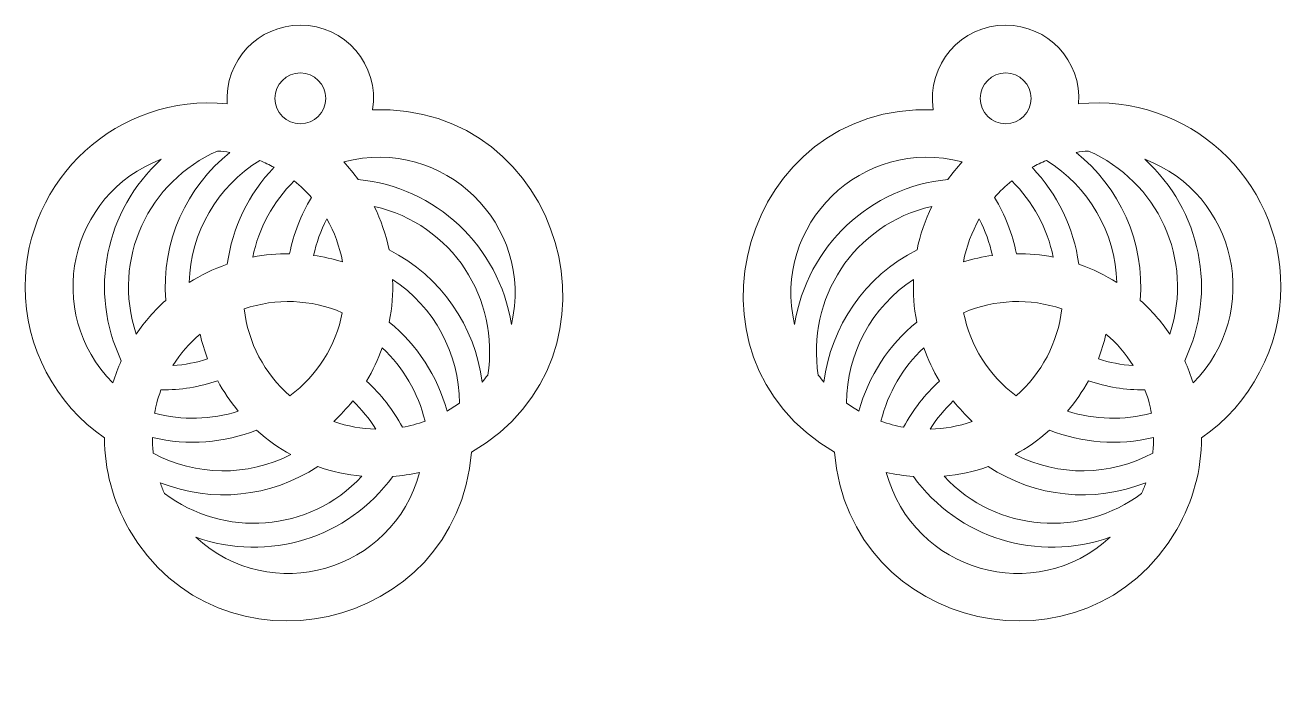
# Model space of a CAD drawing. Header units: inches. Extents: x 44 to 254, y 12 to 122.
import ezdxf

# ---------------------------------------------------------------- set-up
doc = ezdxf.new("R2010")
doc.units = ezdxf.units.IN
doc.header["$MEASUREMENT"] = 0
doc.layers.add('_U+0421_U+043B_U+043E_U+0439 1', color=7, linetype='Continuous')

msp = doc.modelspace()

# ---------------------------------------------------------------- linework, layer by layer
at = {"layer": '_U+0421_U+043B_U+043E_U+0439 1', "color": 1, "lineweight": 9, "true_color": 0xff0000}
for points, knots in [([(102.19, 107.65), (103.37, 115.23), (97.48, 121.8), (90.1, 121.8), (83.11, 121.8), (77.36, 115.88), (77.89, 108.63), (59.54, 110.48), (44.08, 95.98), (44.08, 78.07), (44.08, 67.97), (49.11, 58.5), (57.35, 52.79), (57.36, 47.48), (58.75, 42.23), (61.48, 37.51), (76.39, 11.68), (116.26, 20.25), (118.72, 50.42), (146.32, 66.41), (133.93, 108.79), (102.19, 107.65)], [0, 0, 0, 0, 1, 1, 1, 2, 2, 2, 3, 3, 3, 4, 4, 4, 5, 5, 5, 6, 6, 6, 7, 7, 7, 7]), ([(179.42, 50.42), (181.88, 20.25), (221.75, 11.68), (236.66, 37.51), (239.39, 42.23), (240.78, 47.48), (240.78, 52.79), (249.02, 58.5), (254.05, 67.97), (254.05, 78.07), (254.05, 95.98), (238.6, 110.48), (220.24, 108.64), (220.78, 115.88), (215.02, 121.8), (208.03, 121.8), (200.65, 121.8), (194.76, 115.23), (195.94, 107.66), (164.21, 108.79), (151.82, 66.41), (179.42, 50.42)], [0, 0, 0, 0, 1, 1, 1, 2, 2, 2, 3, 3, 3, 4, 4, 4, 5, 5, 5, 6, 6, 6, 7, 7, 7, 7]), ([(90.1, 113.8), (92.45, 113.8), (94.35, 111.9), (94.35, 109.55), (94.35, 107.2), (92.45, 105.3), (90.1, 105.3), (87.75, 105.3), (85.85, 107.2), (85.85, 109.55), (85.85, 111.9), (87.75, 113.8), (90.1, 113.8)], [0, 0, 0, 0, 1, 1, 1, 2, 2, 2, 3, 3, 3, 4, 4, 4, 4]), ([(212.29, 109.55), (212.29, 107.2), (210.38, 105.3), (208.04, 105.3), (205.69, 105.3), (203.78, 107.2), (203.78, 109.55), (203.78, 111.9), (205.69, 113.8), (208.04, 113.8), (210.38, 113.8), (212.29, 111.9), (212.29, 109.55)], [0, 0, 0, 0, 1, 1, 1, 2, 2, 2, 3, 3, 3, 4, 4, 4, 4]), ([(125.4, 71.74), (123.31, 84.95), (112.68, 94.76), (99.77, 95.98), (99.03, 97.01), (98.23, 97.99), (97.37, 98.92), (114.08, 103.38), (129.32, 88.39), (125.4, 71.74)], [0, 0, 0, 0, 1, 1, 1, 2, 2, 2, 3, 3, 3, 3]), ([(200.76, 98.92), (199.91, 97.99), (199.11, 97.01), (198.37, 95.98), (185.46, 94.76), (174.82, 84.95), (172.74, 71.74), (168.81, 88.39), (184.05, 103.38), (200.76, 98.92)], [0, 0, 0, 0, 1, 1, 1, 2, 2, 2, 3, 3, 3, 3]), ([(58.75, 62), (47.04, 73.74), (51.4, 93.57), (66.85, 99.37), (57.47, 90.84), (54.64, 77.27), (60.16, 65.7), (59.62, 64.51), (59.14, 63.27), (58.75, 62)], [0, 0, 0, 0, 1, 1, 1, 2, 2, 2, 3, 3, 3, 3]), ([(76.27, 100.75), (76.96, 100.71), (77.65, 100.64), (78.33, 100.53), (71.1, 94.77), (66.81, 85.66), (67.59, 75.78), (65.72, 74.11), (64.07, 72.22), (62.67, 70.16), (58.44, 82.68), (64.82, 95.77), (76.27, 100.75)], [0, 0, 0, 0, 1, 1, 1, 2, 2, 2, 3, 3, 3, 4, 4, 4, 4]), ([(77.89, 81.85), (75.48, 81), (73.44, 79.98), (71.52, 78.75), (71.75, 87.17), (76.23, 94.82), (83.3, 99.16), (84.12, 98.82), (84.93, 98.45), (85.7, 98.03), (81.46, 93.61), (78.7, 87.92), (77.89, 81.85)], [0, 0, 0, 0, 1, 1, 1, 2, 2, 2, 3, 3, 3, 4, 4, 4, 4]), ([(212.44, 98.03), (213.21, 98.45), (214.01, 98.82), (214.84, 99.16), (221.91, 94.82), (226.38, 87.17), (226.62, 78.75), (224.7, 79.98), (222.66, 81), (220.25, 81.85), (219.43, 87.92), (216.68, 93.61), (212.44, 98.03)], [0, 0, 0, 0, 1, 1, 1, 2, 2, 2, 3, 3, 3, 4, 4, 4, 4]), ([(235.47, 70.16), (234.07, 72.22), (232.42, 74.11), (230.54, 75.78), (231.32, 85.66), (227.03, 94.77), (219.81, 100.53), (220.48, 100.64), (221.17, 100.71), (221.87, 100.75), (233.31, 95.77), (239.69, 82.68), (235.47, 70.16)], [0, 0, 0, 0, 1, 1, 1, 2, 2, 2, 3, 3, 3, 4, 4, 4, 4]), ([(237.97, 65.7), (243.5, 77.27), (240.66, 90.85), (231.28, 99.37), (246.74, 93.57), (251.09, 73.74), (239.39, 62), (238.99, 63.27), (238.52, 64.51), (237.97, 65.7)], [0, 0, 0, 0, 1, 1, 1, 2, 2, 2, 3, 3, 3, 3]), ([(89.08, 95.75), (90.12, 94.91), (91.08, 93.99), (91.95, 92.98), (90.19, 90.08), (88.96, 86.92), (88.31, 83.59), (86.24, 83.6), (84.18, 83.41), (82.14, 83.02), (83.14, 87.84), (85.56, 92.29), (89.08, 95.75)], [0, 0, 0, 0, 1, 1, 1, 2, 2, 2, 3, 3, 3, 4, 4, 4, 4]), ([(215.99, 83.02), (213.96, 83.41), (211.89, 83.6), (209.82, 83.59), (209.18, 86.92), (207.95, 90.08), (206.18, 92.98), (207.05, 93.99), (208.01, 94.91), (209.05, 95.75), (212.58, 92.29), (215, 87.84), (215.99, 83.02)], [0, 0, 0, 0, 1, 1, 1, 2, 2, 2, 3, 3, 3, 4, 4, 4, 4]), ([(121.43, 63.29), (121.12, 62.89), (120.81, 62.5), (120.49, 62.12), (119.33, 71.39), (113.7, 79.8), (104.93, 84.23), (104.41, 86.78), (103.57, 89.22), (102.46, 91.49), (115.5, 88.56), (123.52, 75.95), (121.43, 63.29)], [0, 0, 0, 0, 1, 1, 1, 2, 2, 2, 3, 3, 3, 4, 4, 4, 4]), ([(195.68, 91.49), (194.57, 89.22), (193.73, 86.78), (193.21, 84.23), (184.44, 79.8), (178.8, 71.39), (177.65, 62.12), (177.32, 62.5), (177.01, 62.89), (176.71, 63.29), (174.61, 75.95), (182.63, 88.56), (195.68, 91.49)], [0, 0, 0, 0, 1, 1, 1, 2, 2, 2, 3, 3, 3, 4, 4, 4, 4]), ([(92.32, 83.3), (92.78, 85.42), (93.52, 87.46), (94.52, 89.39), (95.78, 87.2), (96.69, 84.78), (97.16, 82.22), (95.57, 82.71), (93.96, 83.07), (92.32, 83.3)], [0, 0, 0, 0, 1, 1, 1, 2, 2, 2, 3, 3, 3, 3]), ([(200.97, 82.22), (201.45, 84.78), (202.36, 87.2), (203.62, 89.39), (204.61, 87.46), (205.36, 85.42), (205.82, 83.3), (204.18, 83.07), (202.56, 82.71), (200.97, 82.22)], [0, 0, 0, 0, 1, 1, 1, 2, 2, 2, 3, 3, 3, 3]), ([(114.63, 57.29), (113.05, 63.12), (109.65, 68.34), (104.96, 72.14), (105.46, 74.65), (105.61, 76.94), (105.52, 79.27), (112.5, 74.7), (116.68, 66.92), (116.7, 58.63), (116.03, 58.15), (115.34, 57.7), (114.63, 57.29)], [0, 0, 0, 0, 1, 1, 1, 2, 2, 2, 3, 3, 3, 4, 4, 4, 4]), ([(181.43, 58.63), (181.45, 66.92), (185.63, 74.7), (192.62, 79.27), (192.53, 76.94), (192.68, 74.65), (193.17, 72.14), (188.48, 68.34), (185.09, 63.12), (183.5, 57.29), (182.79, 57.7), (182.1, 58.15), (181.43, 58.63)], [0, 0, 0, 0, 1, 1, 1, 2, 2, 2, 3, 3, 3, 4, 4, 4, 4]), ([(97.12, 73.73), (96.04, 68.2), (92.91, 63.22), (88.36, 59.83), (84.11, 63.53), (81.36, 68.73), (80.7, 74.36), (86.03, 76.19), (91.91, 75.97), (97.12, 73.73)], [0, 0, 0, 0, 1, 1, 1, 2, 2, 2, 3, 3, 3, 3]), ([(217.43, 74.36), (216.77, 68.73), (214.02, 63.53), (209.78, 59.83), (205.22, 63.22), (202.1, 68.2), (201.01, 73.73), (206.23, 75.97), (212.1, 76.19), (217.43, 74.36)], [0, 0, 0, 0, 1, 1, 1, 2, 2, 2, 3, 3, 3, 3]), ([(68.78, 64.89), (70.01, 66.87), (71.55, 68.63), (73.33, 70.15), (73.66, 68.74), (74.08, 67.35), (74.6, 66), (72.71, 65.39), (70.76, 65.03), (68.78, 64.89)], [0, 0, 0, 0, 1, 1, 1, 2, 2, 2, 3, 3, 3, 3]), ([(223.54, 66), (224.06, 67.35), (224.48, 68.74), (224.81, 70.15), (226.59, 68.63), (228.13, 66.87), (229.35, 64.89), (227.38, 65.03), (225.43, 65.39), (223.54, 66)], [0, 0, 0, 0, 1, 1, 1, 2, 2, 2, 3, 3, 3, 3]), ([(107.16, 54.58), (105.61, 57.49), (103.6, 60.1), (101.16, 62.3), (102.22, 64.06), (103.1, 65.93), (103.79, 67.87), (107.3, 64.58), (109.81, 60.3), (110.95, 55.59), (109.71, 55.15), (108.45, 54.81), (107.16, 54.58)], [0, 0, 0, 0, 1, 1, 1, 2, 2, 2, 3, 3, 3, 4, 4, 4, 4]), ([(187.19, 55.59), (188.33, 60.3), (190.84, 64.58), (194.35, 67.87), (195.04, 65.93), (195.92, 64.06), (196.97, 62.3), (194.54, 60.1), (192.53, 57.49), (190.98, 54.58), (189.69, 54.81), (188.42, 55.15), (187.19, 55.59)], [0, 0, 0, 0, 1, 1, 1, 2, 2, 2, 3, 3, 3, 4, 4, 4, 4]), ([(76.28, 62.35), (77.26, 60.54), (78.41, 58.84), (79.73, 57.26), (75.21, 55.82), (70.34, 55.69), (65.73, 56.92), (65.94, 58.02), (66.17, 59.14), (66.8, 60.84), (70.11, 60.8), (73.22, 61.31), (76.28, 62.35)], [0, 0, 0, 0, 1, 1, 1, 2, 2, 2, 3, 3, 3, 4, 4, 4, 4]), ([(231.33, 60.84), (231.96, 59.14), (232.2, 58.02), (232.4, 56.92), (227.8, 55.69), (222.92, 55.82), (218.4, 57.26), (219.72, 58.84), (220.88, 60.54), (221.86, 62.35), (224.92, 61.31), (228.02, 60.8), (231.33, 60.84)], [0, 0, 0, 0, 1, 1, 1, 2, 2, 2, 3, 3, 3, 4, 4, 4, 4]), ([(98.86, 58.97), (100.34, 57.56), (101.64, 55.98), (102.73, 54.25), (100.37, 54.3), (97.99, 54.73), (95.69, 55.55), (96.83, 56.61), (97.89, 57.75), (98.86, 58.97)], [0, 0, 0, 0, 1, 1, 1, 2, 2, 2, 3, 3, 3, 3]), ([(202.45, 55.55), (200.14, 54.73), (197.77, 54.3), (195.4, 54.25), (196.5, 55.98), (197.79, 57.56), (199.28, 58.97), (200.24, 57.75), (201.3, 56.61), (202.45, 55.55)], [0, 0, 0, 0, 1, 1, 1, 2, 2, 2, 3, 3, 3, 3]), ([(65.51, 50.22), (65.41, 51.1), (65.37, 51.99), (65.37, 52.88), (71.35, 51.44), (77.38, 51.96), (82.77, 54.1), (84.73, 52.33), (86.52, 51.12), (88.53, 50.02), (81.25, 46.28), (72.64, 46.39), (65.51, 50.22)], [0, 0, 0, 0, 1, 1, 1, 2, 2, 2, 3, 3, 3, 4, 4, 4, 4]), ([(209.61, 50.03), (211.61, 51.12), (213.4, 52.33), (215.37, 54.1), (220.76, 51.96), (226.79, 51.44), (232.76, 52.88), (232.76, 51.99), (232.72, 51.11), (232.62, 50.23), (225.49, 46.39), (216.88, 46.28), (209.61, 50.03)], [0, 0, 0, 0, 1, 1, 1, 2, 2, 2, 3, 3, 3, 4, 4, 4, 4]), ([(66.67, 45.3), (75.38, 41.86), (85.14, 42.83), (93.02, 48.01), (95.44, 47.15), (97.92, 46.62), (100.4, 46.39), (91.55, 36.88), (77.22, 36.09), (67.37, 43.52), (67.1, 44.1), (66.88, 44.7), (66.67, 45.3)], [0, 0, 0, 0, 1, 1, 1, 2, 2, 2, 3, 3, 3, 4, 4, 4, 4]), ([(72.61, 36.21), (84.76, 31.9), (98.07, 36.06), (105.54, 46.34), (107.06, 46.46), (108.57, 46.69), (110.05, 47.03), (105.6, 30.41), (85.1, 24.58), (72.61, 36.21)], [0, 0, 0, 0, 1, 1, 1, 2, 2, 2, 3, 3, 3, 3]), ([(188.08, 47.03), (189.57, 46.69), (191.07, 46.46), (192.6, 46.34), (200.06, 36.06), (213.37, 31.9), (225.52, 36.21), (213.03, 24.58), (192.54, 30.41), (188.08, 47.03)], [0, 0, 0, 0, 1, 1, 1, 2, 2, 2, 3, 3, 3, 3]), ([(230.77, 43.52), (220.91, 36.09), (206.58, 36.88), (197.73, 46.39), (200.22, 46.62), (202.7, 47.15), (205.12, 48.01), (212.99, 42.83), (222.76, 41.86), (231.47, 45.3), (231.26, 44.7), (231.03, 44.1), (230.77, 43.52)], [0, 0, 0, 0, 1, 1, 1, 2, 2, 2, 3, 3, 3, 4, 4, 4, 4])]:
    msp.add_open_spline(points, degree=3, knots=knots, dxfattribs=at)

doc.saveas('drawing.dxf')
